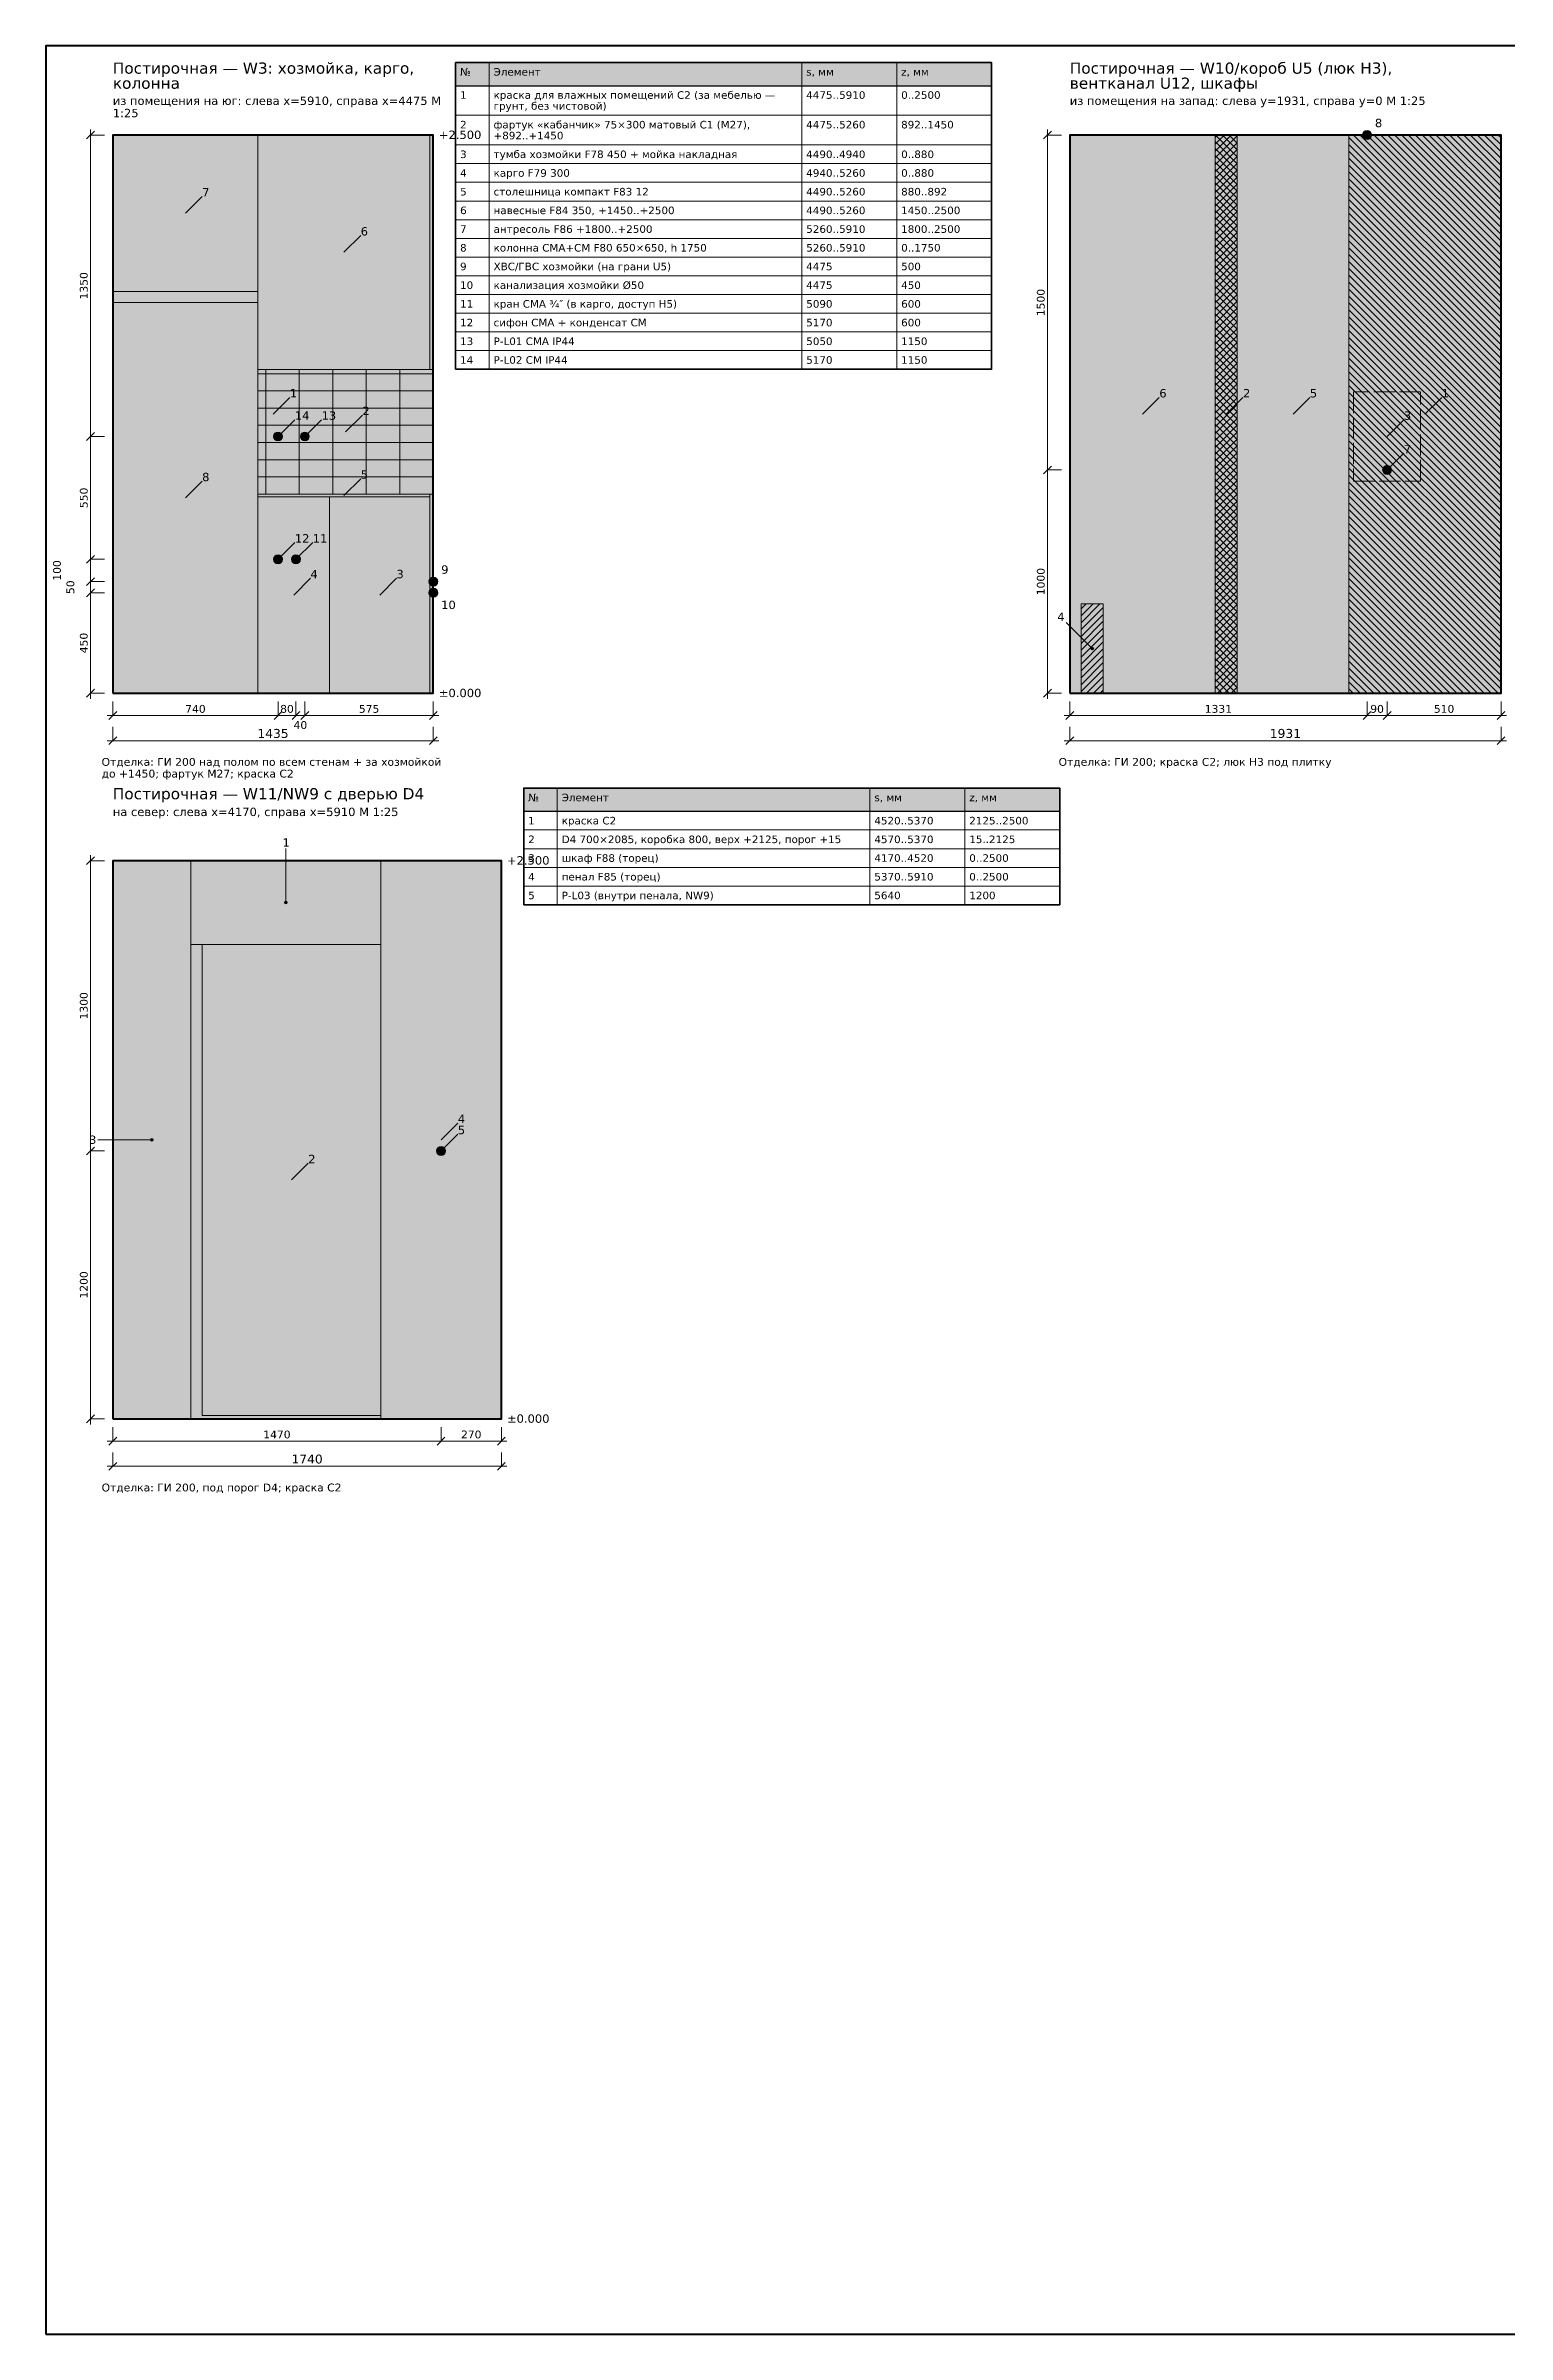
# Model space of a CAD drawing. Header units: millimetres. Extents: x 500 to 14725, y 26 to 10375.
# Drawn here: x 500 to 7044, y 125 to 10375 of the extents above; entities that cross this region are included whole.
import ezdxf
from ezdxf.enums import TextEntityAlignment as Align

# ---------------------------------------------------------------- set-up
doc = ezdxf.new("R2010")
doc.units = ezdxf.units.MM
doc.linetypes.add('DASHED', pattern=[1.524, 1.27, -0.254])
for name, color, linetype in [('AR-FIN', 9, 'CONTINUOUS'), ('AR-WALLS', 7, 'CONTINUOUS'), ('DIM', 7, 'CONTINUOUS'), ('EL-SOCKET', 6, 'CONTINUOUS'), ('FRAME', 7, 'CONTINUOUS'), ('FURN', 8, 'CONTINUOUS'), ('TEXT', 7, 'CONTINUOUS'), ('VK', 4, 'CONTINUOUS')]:
    doc.layers.add(name, color=color, linetype=linetype)
doc.styles.add('GOST', font='DejaVuSans.ttf')

msp = doc.modelspace()

# ---------------------------------------------------------------- hatches: boundary and pattern name
at = {"layer": 'AR-FIN', "true_color": 0xf6f3ec}
h = msp.add_hatch(color=7, dxfattribs=at)
h.dxf.hatch_style = 1
h.paths.add_polyline_path([(800, 7475), (2235, 7475), (2235, 9975), (800, 9975)])
at = {"layer": 'AR-FIN', "true_color": 0x999999}
h = msp.add_hatch(dxfattribs=at)
h.set_pattern_fill('ANSI37', scale=6.875)
h.paths.add_polyline_path([(5736, 7475), (5835, 7475), (5835, 9975), (5736, 9975)])
at = {"layer": 'AR-FIN', "true_color": 0xf4d9c4, "transparency": 33554559}
h = msp.add_hatch(color=7, dxfattribs=at)
h.dxf.hatch_style = 1
h.paths.add_polyline_path([(5736, 7475), (5835, 7475), (5835, 9975), (5736, 9975)])
at = {"layer": 'AR-FIN', "true_color": 0x999999}
h = msp.add_hatch(dxfattribs=at)
h.set_pattern_fill('ANSI31', scale=6.875, angle=90)
h.paths.add_polyline_path([(6335, 7475), (7016, 7475), (7016, 9975), (6335, 9975)])
at = {"layer": 'AR-FIN', "true_color": 0xefe2cf, "transparency": 33554559}
h = msp.add_hatch(color=7, dxfattribs=at)
h.dxf.hatch_style = 1
h.paths.add_polyline_path([(6335, 7475), (7016, 7475), (7016, 9975), (6335, 9975)])
at = {"layer": 'AR-FIN', "true_color": 0xe8e4dc}
h = msp.add_hatch(color=7, dxfattribs=at)
h.dxf.hatch_style = 1
h.paths.add_polyline_path([(1450, 8367), (2235, 8367), (2235, 8925), (1450, 8925)])
at = {"layer": 'AR-FIN', "true_color": 0xffffff}
h = msp.add_hatch(color=7, dxfattribs=at)
h.dxf.hatch_style = 1
h.paths.add_polyline_path([(6356, 8425), (6656, 8425), (6656, 8825), (6356, 8825)])
at = {"layer": 'AR-FIN', "true_color": 0x999999}
h = msp.add_hatch(dxfattribs=at)
h.set_pattern_fill('ANSI31', scale=6.875)
h.paths.add_polyline_path([(5136, 7475), (5235, 7475), (5235, 7875), (5136, 7875)])
at = {"layer": 'AR-FIN', "true_color": 0xcfe8d6, "transparency": 33554559}
h = msp.add_hatch(color=7, dxfattribs=at)
h.dxf.hatch_style = 1
h.paths.add_polyline_path([(5136, 7475), (5235, 7475), (5235, 7875), (5136, 7875)])
at = {"layer": 'AR-FIN', "true_color": 0xf6f3ec}
h = msp.add_hatch(color=7, dxfattribs=at)
h.dxf.hatch_style = 1
h.paths.add_polyline_path([(1150, 6350), (2000, 6350), (2000, 6725), (1150, 6725)])
at = {"layer": 'AR-FIN', "true_color": 0xf1ece2}
h = msp.add_hatch(color=7, dxfattribs=at)
h.dxf.hatch_style = 1
h.paths.add_polyline_path([(1200, 4240), (2000, 4240), (2000, 6350), (1200, 6350)])
at = {"layer": 'AR-WALLS', "true_color": 0xfbfaf7}
h = msp.add_hatch(color=7, dxfattribs=at)
h.dxf.hatch_style = 1
h.paths.add_polyline_path([(800, 7475), (2235, 7475), (2235, 9975), (800, 9975)])
h = msp.add_hatch(color=7, dxfattribs=at)
h.dxf.hatch_style = 1
h.paths.add_polyline_path([(5085, 7475), (7016, 7475), (7016, 9975), (5085, 9975)])
h = msp.add_hatch(color=7, dxfattribs=at)
h.dxf.hatch_style = 1
h.paths.add_polyline_path([(800, 4225), (2540, 4225), (2540, 6725), (800, 6725)])
at = {"layer": 'EL-SOCKET', "true_color": 0x8e44ad}
h = msp.add_hatch(color=7, dxfattribs=at)
h.dxf.hatch_style = 1
edge = h.paths.add_edge_path()
edge.add_arc((6416, 9975), 20, 0, 360)
h = msp.add_hatch(color=7, dxfattribs=at)
h.dxf.hatch_style = 1
edge = h.paths.add_edge_path()
edge.add_arc((1540, 8625), 20, 0, 360)
h = msp.add_hatch(color=7, dxfattribs=at)
h.dxf.hatch_style = 1
edge = h.paths.add_edge_path()
edge.add_arc((1660, 8625), 20, 0, 360)
h = msp.add_hatch(color=7, dxfattribs=at)
h.dxf.hatch_style = 1
edge = h.paths.add_edge_path()
edge.add_arc((2270, 5425), 20, 0, 360)
at = {"layer": 'FURN', "true_color": 0xe3d3b8}
h = msp.add_hatch(color=7, dxfattribs=at)
h.dxf.hatch_style = 1
h.paths.add_polyline_path([(800, 9275), (1450, 9275), (1450, 9975), (800, 9975)])
h = msp.add_hatch(color=7, dxfattribs=at)
h.dxf.hatch_style = 1
h.paths.add_polyline_path([(1450, 8925), (2220, 8925), (2220, 9975), (1450, 9975)])
h = msp.add_hatch(color=7, dxfattribs=at)
h.dxf.hatch_style = 1
h.paths.add_polyline_path([(5086, 7475), (5736, 7475), (5736, 9975), (5086, 9975)])
h = msp.add_hatch(color=7, dxfattribs=at)
h.dxf.hatch_style = 1
h.paths.add_polyline_path([(5835, 7475), (6335, 7475), (6335, 9975), (5835, 9975)])
at = {"layer": 'FURN', "true_color": 0xeeeeee}
h = msp.add_hatch(color=7, dxfattribs=at)
h.dxf.hatch_style = 1
h.paths.add_polyline_path([(800, 7475), (1450, 7475), (1450, 9225), (800, 9225)])
at = {"layer": 'FURN', "true_color": 0xe3d3b8}
h = msp.add_hatch(color=7, dxfattribs=at)
h.dxf.hatch_style = 1
h.paths.add_polyline_path([(1450, 8355), (2220, 8355), (2220, 8367), (1450, 8367)])
h = msp.add_hatch(color=7, dxfattribs=at)
h.dxf.hatch_style = 1
h.paths.add_polyline_path([(1450, 7475), (1770, 7475), (1770, 8355), (1450, 8355)])
h = msp.add_hatch(color=7, dxfattribs=at)
h.dxf.hatch_style = 1
h.paths.add_polyline_path([(1770, 7475), (2220, 7475), (2220, 8355), (1770, 8355)])
h = msp.add_hatch(color=7, dxfattribs=at)
h.dxf.hatch_style = 1
h.paths.add_polyline_path([(800, 4225), (1150, 4225), (1150, 6725), (800, 6725)])
h = msp.add_hatch(color=7, dxfattribs=at)
h.dxf.hatch_style = 1
h.paths.add_polyline_path([(2000, 4225), (2540, 4225), (2540, 6725), (2000, 6725)])
at = {"layer": 'TEXT', "true_color": 0xe6e6e6}
h = msp.add_hatch(color=7, dxfattribs=at)
h.dxf.hatch_style = 1
h.paths.add_polyline_path([(2335, 10196.25), (4735, 10196.25), (4735, 10300), (2335, 10300)])
at = {"layer": 'TEXT', "true_color": 0x777777}
h = msp.add_hatch(color=7, dxfattribs=at)
h.dxf.hatch_style = 1
edge = h.paths.add_edge_path()
edge.add_arc((5185.5, 7675), 6.25, 0, 360)
at = {"layer": 'TEXT', "true_color": 0xe6e6e6}
h = msp.add_hatch(color=7, dxfattribs=at)
h.dxf.hatch_style = 1
h.paths.add_polyline_path([(2640, 6946.25), (5040, 6946.25), (5040, 7050), (2640, 7050)])
at = {"layer": 'TEXT', "true_color": 0x777777}
h = msp.add_hatch(color=7, dxfattribs=at)
h.dxf.hatch_style = 1
edge = h.paths.add_edge_path()
edge.add_arc((1575, 6537.5), 6.25, 0, 360)
h = msp.add_hatch(color=7, dxfattribs=at)
h.dxf.hatch_style = 1
edge = h.paths.add_edge_path()
edge.add_arc((975, 5475), 6.25, 0, 360)
at = {"layer": 'VK', "true_color": 0x1e7d32}
h = msp.add_hatch(color=7, dxfattribs=at)
h.dxf.hatch_style = 1
edge = h.paths.add_edge_path()
edge.add_arc((6506, 8475), 20, 0, 360)
at = {"layer": 'VK', "true_color": 0x6b3d1f}
h = msp.add_hatch(color=7, dxfattribs=at)
h.dxf.hatch_style = 1
edge = h.paths.add_edge_path()
edge.add_arc((1540, 8075), 20, 0, 360)
at = {"layer": 'VK', "true_color": 0x1f6fd6}
h = msp.add_hatch(color=7, dxfattribs=at)
h.dxf.hatch_style = 1
edge = h.paths.add_edge_path()
edge.add_arc((1620, 8075), 20, 0, 360)
h = msp.add_hatch(color=7, dxfattribs=at)
h.dxf.hatch_style = 1
edge = h.paths.add_edge_path()
edge.add_arc((2235, 7975), 20, 0, 360)
at = {"layer": 'VK', "true_color": 0x6b3d1f}
h = msp.add_hatch(color=7, dxfattribs=at)
h.dxf.hatch_style = 1
edge = h.paths.add_edge_path()
edge.add_arc((2235, 7925), 20, 0, 360)

# ---------------------------------------------------------------- linework, layer by layer
at = {"layer": 'AR-FIN', "lineweight": 20, "true_color": 0x444444}
for points in [[(800, 7475), (2235, 7475), (2235, 9975), (800, 9975)], [(5736, 7475), (5835, 7475), (5835, 9975), (5736, 9975)], [(6335, 7475), (7016, 7475), (7016, 9975), (6335, 9975)], [(1450, 8367), (2235, 8367), (2235, 8925), (1450, 8925)], [(5136, 7475), (5235, 7475), (5235, 7875), (5136, 7875)], [(1150, 6350), (2000, 6350), (2000, 6725), (1150, 6725)], [(1200, 4240), (2000, 4240), (2000, 6350), (1200, 6350)]]:
    msp.add_lwpolyline(points, close=True, dxfattribs=at)
at = {"layer": 'AR-FIN', "lineweight": 13, "true_color": 0x6b8fa6}
for points in [[(1485, 8367), (1485, 8925)], [(1635, 8367), (1635, 8925)], [(1785, 8367), (1785, 8925)], [(1935, 8367), (1935, 8925)], [(2085, 8367), (2085, 8925)], [(1450, 8906), (2235, 8906)], [(1450, 8829), (2235, 8829)], [(1450, 8752), (2235, 8752)], [(1450, 8675), (2235, 8675)], [(1450, 8598), (2235, 8598)], [(1450, 8521), (2235, 8521)], [(1450, 8444), (2235, 8444)]]:
    msp.add_lwpolyline(points, dxfattribs=at)
at = {"layer": 'AR-FIN', "linetype": 'DASHED', "lineweight": 20, "ltscale": 75, "true_color": 0x444444}
msp.add_lwpolyline([(6356, 8425), (6656, 8425), (6656, 8825), (6356, 8825)], close=True, dxfattribs=at)
at = {"layer": 'AR-WALLS', "color": 7, "lineweight": 50}
for points in [[(800, 7475), (2235, 7475), (2235, 9975), (800, 9975)], [(5085, 7475), (7016, 7475), (7016, 9975), (5085, 9975)], [(800, 4225), (2540, 4225), (2540, 6725), (800, 6725)]]:
    msp.add_lwpolyline(points, close=True, dxfattribs=at)
at = {"layer": 'DIM', "color": 7, "lineweight": 30}
for points in [[(682.5, 9957.5), (717.5, 9992.5)], [(4967.5, 9957.5), (5002.5, 9992.5)], [(682.5, 8607.5), (717.5, 8642.5)], [(4967.5, 8457.5), (5002.5, 8492.5)], [(682.5, 8057.5), (717.5, 8092.5)], [(682.5, 7957.5), (717.5, 7992.5)], [(682.5, 7907.5), (717.5, 7942.5)], [(682.5, 7457.5), (717.5, 7492.5)], [(4967.5, 7457.5), (5002.5, 7492.5)], [(782.5, 7357.5), (817.5, 7392.5)], [(1522.5, 7357.5), (1557.5, 7392.5)], [(1602.5, 7357.5), (1637.5, 7392.5)], [(1642.5, 7357.5), (1677.5, 7392.5)], [(2217.5, 7357.5), (2252.5, 7392.5)], [(5067.5, 7357.5), (5102.5, 7392.5)], [(6398.5, 7357.5), (6433.5, 7392.5)], [(6488.5, 7357.5), (6523.5, 7392.5)], [(6998.5, 7357.5), (7033.5, 7392.5)], [(782.5, 7245), (817.5, 7280)], [(2217.5, 7245), (2252.5, 7280)], [(5067.5, 7245), (5102.5, 7280)], [(6998.5, 7245), (7033.5, 7280)], [(682.5, 6707.5), (717.5, 6742.5)], [(682.5, 5407.5), (717.5, 5442.5)], [(682.5, 4207.5), (717.5, 4242.5)], [(782.5, 4107.5), (817.5, 4142.5)], [(2252.5, 4107.5), (2287.5, 4142.5)], [(2522.5, 4107.5), (2557.5, 4142.5)], [(782.5, 3995), (817.5, 4030)], [(2522.5, 3995), (2557.5, 4030)]]:
    msp.add_lwpolyline(points, dxfattribs=at)
at = {"layer": 'DIM', "color": 7, "lineweight": 15}
for points in [[(700, 7450), (700, 10000)], [(4985, 7450), (4985, 10000)], [(775, 7375), (2260, 7375)], [(5060, 7375), (7041, 7375)], [(775, 7262.5), (2260, 7262.5)], [(5060, 7262.5), (7041, 7262.5)], [(700, 4200), (700, 6750)], [(775, 4125), (2565, 4125)], [(775, 4012.5), (2565, 4012.5)]]:
    msp.add_lwpolyline(points, dxfattribs=at)
at = {"layer": 'DIM', "color": 7, "lineweight": 13}
for points in [[(700, 9975), (762.5, 9975)], [(4985, 9975), (5047.5, 9975)], [(700, 8625), (762.5, 8625)], [(4985, 8475), (5047.5, 8475)], [(700, 8075), (762.5, 8075)], [(700, 7975), (762.5, 7975)], [(700, 7925), (762.5, 7925)], [(700, 7475), (762.5, 7475)], [(800, 7375), (800, 7437.5)], [(1540, 7375), (1540, 7437.5)], [(1620, 7375), (1620, 7437.5)], [(1660, 7375), (1660, 7437.5)], [(2235, 7375), (2235, 7437.5)], [(4985, 7475), (5047.5, 7475)], [(5085, 7375), (5085, 7437.5)], [(6416, 7375), (6416, 7437.5)], [(6506, 7375), (6506, 7437.5)], [(7016, 7375), (7016, 7437.5)], [(800, 7262.5), (800, 7325)], [(2235, 7262.5), (2235, 7325)], [(5085, 7262.5), (5085, 7325)], [(7016, 7262.5), (7016, 7325)], [(700, 6725), (762.5, 6725)], [(700, 5425), (762.5, 5425)], [(700, 4225), (762.5, 4225)], [(800, 4125), (800, 4187.5)], [(2270, 4125), (2270, 4187.5)], [(2540, 4125), (2540, 4187.5)], [(800, 4012.5), (800, 4075)], [(2540, 4012.5), (2540, 4075)]]:
    msp.add_lwpolyline(points, dxfattribs=at)
at = {"layer": 'EL-SOCKET', "lineweight": 13, "true_color": 0x8e44ad}
for centre in [(6416, 9975), (1540, 8625), (1660, 8625), (2270, 5425)]:
    msp.add_circle(centre, 20, dxfattribs=at)
at = {"layer": 'FRAME', "color": 7, "lineweight": 50}
msp.add_lwpolyline([(500, 125), (14725, 125), (14725, 10375), (500, 10375)], close=True, dxfattribs=at)
at = {"layer": 'FURN', "lineweight": 20, "true_color": 0x444444}
for points in [[(800, 9275), (1450, 9275), (1450, 9975), (800, 9975)], [(1450, 8925), (2220, 8925), (2220, 9975), (1450, 9975)], [(5086, 7475), (5736, 7475), (5736, 9975), (5086, 9975)], [(5835, 7475), (6335, 7475), (6335, 9975), (5835, 9975)], [(800, 7475), (1450, 7475), (1450, 9225), (800, 9225)], [(1450, 8355), (2220, 8355), (2220, 8367), (1450, 8367)], [(1450, 7475), (1770, 7475), (1770, 8355), (1450, 8355)], [(1770, 7475), (2220, 7475), (2220, 8355), (1770, 8355)], [(800, 4225), (1150, 4225), (1150, 6725), (800, 6725)], [(2000, 4225), (2540, 4225), (2540, 6725), (2000, 6725)]]:
    msp.add_lwpolyline(points, close=True, dxfattribs=at)
at = {"layer": 'TEXT', "color": 7, "lineweight": 25}
for points in [[(2335, 10196.25), (4735, 10196.25), (4735, 10300), (2335, 10300)], [(2640, 6946.25), (5040, 6946.25), (5040, 7050), (2640, 7050)]]:
    msp.add_lwpolyline(points, close=True, dxfattribs=at)
at = {"layer": 'TEXT', "color": 7, "lineweight": 15}
for points in [[(2335, 10300), (2335, 10196.25)], [(2485, 10300), (2485, 10196.25)], [(3885, 10300), (3885, 10196.25)], [(4310, 10300), (4310, 10196.25)], [(4735, 10300), (4735, 10196.25)], [(2335, 10196.25), (2335, 10063.5625)], [(2485, 10196.25), (2485, 10063.5625)], [(3885, 10196.25), (3885, 10063.5625)], [(4310, 10196.25), (4310, 10063.5625)], [(4735, 10196.25), (4735, 10063.5625)], [(2335, 10063.5625), (2335, 9930.875)], [(2485, 10063.5625), (2485, 9930.875)], [(3885, 10063.5625), (3885, 9930.875)], [(4310, 10063.5625), (4310, 9930.875)], [(4735, 10063.5625), (4735, 9930.875)], [(2335, 9930.875), (2335, 9847.125)], [(2335, 9847.125), (2335, 9763.375)], [(2485, 9930.875), (2485, 9847.125)], [(2485, 9847.125), (2485, 9763.375)], [(3885, 9930.875), (3885, 9847.125)], [(3885, 9847.125), (3885, 9763.375)], [(4310, 9930.875), (4310, 9847.125)], [(4310, 9847.125), (4310, 9763.375)], [(4735, 9930.875), (4735, 9847.125)], [(4735, 9847.125), (4735, 9763.375)], [(2335, 9763.375), (2335, 9679.625)], [(2485, 9763.375), (2485, 9679.625)], [(3885, 9763.375), (3885, 9679.625)], [(4310, 9763.375), (4310, 9679.625)], [(4735, 9763.375), (4735, 9679.625)], [(2335, 9679.625), (2335, 9595.875)], [(2485, 9679.625), (2485, 9595.875)], [(3885, 9679.625), (3885, 9595.875)], [(4310, 9679.625), (4310, 9595.875)], [(4735, 9679.625), (4735, 9595.875)], [(2335, 9595.875), (2335, 9512.125)], [(2485, 9595.875), (2485, 9512.125)], [(3885, 9595.875), (3885, 9512.125)], [(4310, 9595.875), (4310, 9512.125)], [(4735, 9595.875), (4735, 9512.125)], [(2335, 9512.125), (2335, 9428.375)], [(2485, 9512.125), (2485, 9428.375)], [(3885, 9512.125), (3885, 9428.375)], [(4310, 9512.125), (4310, 9428.375)], [(4735, 9512.125), (4735, 9428.375)], [(2335, 9428.375), (2335, 9344.625)], [(2335, 9344.625), (2335, 9260.875)], [(2485, 9428.375), (2485, 9344.625)], [(2485, 9344.625), (2485, 9260.875)], [(3885, 9428.375), (3885, 9344.625)], [(3885, 9344.625), (3885, 9260.875)], [(4310, 9428.375), (4310, 9344.625)], [(4310, 9344.625), (4310, 9260.875)], [(4735, 9428.375), (4735, 9344.625)], [(4735, 9344.625), (4735, 9260.875)], [(2335, 9260.875), (2335, 9177.125)], [(2485, 9260.875), (2485, 9177.125)], [(3885, 9260.875), (3885, 9177.125)], [(4310, 9260.875), (4310, 9177.125)], [(4735, 9260.875), (4735, 9177.125)], [(2335, 9177.125), (2335, 9093.375)], [(2485, 9177.125), (2485, 9093.375)], [(3885, 9177.125), (3885, 9093.375)], [(4310, 9177.125), (4310, 9093.375)], [(4735, 9177.125), (4735, 9093.375)], [(2335, 9093.375), (2335, 9009.625)], [(2485, 9093.375), (2485, 9009.625)], [(3885, 9093.375), (3885, 9009.625)], [(4310, 9093.375), (4310, 9009.625)], [(4735, 9093.375), (4735, 9009.625)], [(2335, 9009.625), (2335, 8925.875)], [(2485, 9009.625), (2485, 8925.875)], [(3885, 9009.625), (3885, 8925.875)], [(4310, 9009.625), (4310, 8925.875)], [(4735, 9009.625), (4735, 8925.875)], [(2640, 7050), (2640, 6946.25)], [(2790, 7050), (2790, 6946.25)], [(4190, 7050), (4190, 6946.25)], [(4615, 7050), (4615, 6946.25)], [(5040, 7050), (5040, 6946.25)], [(2640, 6946.25), (2640, 6862.5)], [(2790, 6946.25), (2790, 6862.5)], [(4190, 6946.25), (4190, 6862.5)], [(4615, 6946.25), (4615, 6862.5)], [(5040, 6946.25), (5040, 6862.5)], [(2640, 6862.5), (2640, 6778.75)], [(2640, 6778.75), (2640, 6695)], [(2790, 6862.5), (2790, 6778.75)], [(2790, 6778.75), (2790, 6695)], [(4190, 6862.5), (4190, 6778.75)], [(4190, 6778.75), (4190, 6695)], [(4615, 6862.5), (4615, 6778.75)], [(4615, 6778.75), (4615, 6695)], [(5040, 6862.5), (5040, 6778.75)], [(5040, 6778.75), (5040, 6695)], [(2640, 6695), (2640, 6611.25)], [(2790, 6695), (2790, 6611.25)], [(4190, 6695), (4190, 6611.25)], [(4615, 6695), (4615, 6611.25)], [(5040, 6695), (5040, 6611.25)], [(2640, 6611.25), (2640, 6527.5)], [(2790, 6611.25), (2790, 6527.5)], [(4190, 6611.25), (4190, 6527.5)], [(4615, 6611.25), (4615, 6527.5)], [(5040, 6611.25), (5040, 6527.5)]]:
    msp.add_lwpolyline(points, dxfattribs=at)
at = {"layer": 'TEXT', "color": 7, "lineweight": 35}
for points in [[(2335, 8925.875), (4735, 8925.875), (4735, 10300), (2335, 10300)], [(2640, 6527.5), (5040, 6527.5), (5040, 7050), (2640, 7050)]]:
    msp.add_lwpolyline(points, close=True, dxfattribs=at)
at = {"layer": 'TEXT', "color": 7, "lineweight": 15}
for points in [[(2335, 10063.5625), (4735, 10063.5625), (4735, 10196.25), (2335, 10196.25)], [(2335, 9930.875), (4735, 9930.875), (4735, 10063.5625), (2335, 10063.5625)], [(2335, 9847.125), (4735, 9847.125), (4735, 9930.875), (2335, 9930.875)], [(2335, 9763.375), (4735, 9763.375), (4735, 9847.125), (2335, 9847.125)], [(2335, 9679.625), (4735, 9679.625), (4735, 9763.375), (2335, 9763.375)], [(2335, 9595.875), (4735, 9595.875), (4735, 9679.625), (2335, 9679.625)], [(2335, 9512.125), (4735, 9512.125), (4735, 9595.875), (2335, 9595.875)], [(2335, 9428.375), (4735, 9428.375), (4735, 9512.125), (2335, 9512.125)], [(2335, 9344.625), (4735, 9344.625), (4735, 9428.375), (2335, 9428.375)], [(2335, 9260.875), (4735, 9260.875), (4735, 9344.625), (2335, 9344.625)], [(2335, 9177.125), (4735, 9177.125), (4735, 9260.875), (2335, 9260.875)], [(2335, 9093.375), (4735, 9093.375), (4735, 9177.125), (2335, 9177.125)], [(2335, 9009.625), (4735, 9009.625), (4735, 9093.375), (2335, 9093.375)], [(2335, 8925.875), (4735, 8925.875), (4735, 9009.625), (2335, 9009.625)], [(2640, 6862.5), (5040, 6862.5), (5040, 6946.25), (2640, 6946.25)], [(2640, 6778.75), (5040, 6778.75), (5040, 6862.5), (2640, 6862.5)], [(2640, 6695), (5040, 6695), (5040, 6778.75), (2640, 6778.75)], [(2640, 6611.25), (5040, 6611.25), (5040, 6695), (2640, 6695)], [(2640, 6527.5), (5040, 6527.5), (5040, 6611.25), (2640, 6611.25)]]:
    msp.add_lwpolyline(points, close=True, dxfattribs=at)
at = {"layer": 'TEXT', "lineweight": 15, "true_color": 0x777777}
for points in [[(1125, 9625), (1200, 9700)], [(1835, 9450), (1910, 9525)], [(1517.5, 8725), (1592.5, 8800)], [(1842.5, 8646), (1917.5, 8721)], [(5411, 8725), (5486, 8800)], [(5785.5, 8725), (5860.5, 8800)], [(6085, 8725), (6160, 8800)], [(6675.5, 8725), (6750.5, 8800)], [(6506, 8625), (6581, 8700)], [(1125, 8350), (1200, 8425)], [(1835, 8361), (1910, 8436)], [(1610, 7915), (1685, 7990)], [(1995, 7915), (2070, 7990)], [(5185.5, 7675), (5069.2563, 7791.2437)], [(1575, 6537.5), (1575, 6780)], [(2270, 5475), (2345, 5550)], [(975, 5475), (732.5, 5475)], [(1600, 5295), (1675, 5370)]]:
    msp.add_lwpolyline(points, dxfattribs=at)
at = {"layer": 'TEXT', "lineweight": 15, "true_color": 0x8e44ad}
for points in [[(1540, 8625), (1615, 8700)], [(1660, 8625), (1735, 8700)], [(2270, 5425), (2345, 5500)]]:
    msp.add_lwpolyline(points, dxfattribs=at)
at = {"layer": 'TEXT', "lineweight": 15, "true_color": 0x1e7d32}
msp.add_lwpolyline([(6506, 8475), (6581, 8550)], dxfattribs=at)
at = {"layer": 'TEXT', "lineweight": 15, "true_color": 0x6b3d1f}
msp.add_lwpolyline([(1540, 8075), (1615, 8150)], dxfattribs=at)
at = {"layer": 'TEXT', "lineweight": 15, "true_color": 0x1f6fd6}
msp.add_lwpolyline([(1620, 8075), (1695, 8150)], dxfattribs=at)
at = {"layer": 'TEXT', "lineweight": 13, "true_color": 0x777777}
for centre in [(5185.5, 7675), (1575, 6537.5), (975, 5475)]:
    msp.add_circle(centre, 6.25, dxfattribs=at)
at = {"layer": 'VK', "lineweight": 13, "true_color": 0x1e7d32}
msp.add_circle((6506, 8475), 20, dxfattribs=at)
at = {"layer": 'VK', "lineweight": 13, "true_color": 0x6b3d1f}
for centre in [(1540, 8075), (2235, 7925)]:
    msp.add_circle(centre, 20, dxfattribs=at)
at = {"layer": 'VK', "lineweight": 13, "true_color": 0x1f6fd6}
for centre in [(1620, 8075), (2235, 7975)]:
    msp.add_circle(centre, 20, dxfattribs=at)

# ---------------------------------------------------------------- texts
at = {"layer": 'DIM', "color": 7, "style": 'GOST'}
for s, p in [('1350', (687.5, 9300)), ('1500', (4972.5, 9225)), ('550', (687.5, 8350)), ('100', (567.5, 8025)), ('1000', (4972.5, 7975)), ('50', (627.5, 7950)), ('450', (687.5, 7700)), ('1300', (687.5, 6075)), ('1200', (687.5, 4825))]:
    msp.add_text(s, height=35, rotation=90, dxfattribs=at).set_placement(p, align=Align.CENTER)
for s, height, p in [('740', 35, (1170, 7387.5)), ('80', 35, (1580, 7387.5)), ('575', 35, (1947.5, 7387.5)), ('1331', 35, (5750.5, 7387.5)), ('90', 35, (6461, 7387.5)), ('510', 35, (6761, 7387.5)), ('1435', 40, (1517.5, 7275)), ('40', 35, (1640, 7315)), ('1931', 40, (6050.5, 7275)), ('1470', 35, (1535, 4137.5)), ('270', 35, (2405, 4137.5)), ('1740', 40, (1670, 4025))]:
    msp.add_text(s, height=height, dxfattribs=at).set_placement(p, align=Align.CENTER)
at = {"layer": 'TEXT', "color": 7, "style": 'GOST'}
for s, height, p in [('Постирочная — W3: хозмойка, карго,', 50, (800, 10250)), ('№', 33.75, (2355, 10241.25)), ('Элемент', 33.75, (2505, 10241.25)), ('s, мм', 33.75, (3905, 10241.25)), ('z, мм', 33.75, (4330, 10241.25)), ('Постирочная — W10/короб U5 (люк H3),', 50, (5085, 10250)), ('из помещения на юг: слева x=5910, справа x=4475 М', 37.5, (800, 10110)), ('колонна', 50, (800, 10182.5)), ('1', 33.75, (2355, 10137.5)), ('краска для влажных помещений C2 (за мебелью —', 33.75, (2505, 10137.5)), ('4475..5910', 33.75, (3905, 10137.5)), ('0..2500', 33.75, (4330, 10137.5)), ('из помещения на запад: слева y=1931, справа y=0 М 1:25', 37.5, (5085, 10110)), ('вентканал U12, шкафы', 50, (5085, 10182.5)), ('1:25', 37.5, (800, 10055)), ('грунт, без чистовой)', 33.75, (2505, 10088.5625)), ('+2.500', 37.5, (2260, 9957.5)), ('2', 33.75, (2355, 10004.8125)), ('фартук «кабанчик» 75×300 матовый C1 (M27),', 33.75, (2505, 10004.8125)), ('+892..+1450', 33.75, (2505, 9955.875)), ('4475..5260', 33.75, (3905, 10004.8125)), ('892..1450', 33.75, (4330, 10004.8125)), ('3', 33.75, (2355, 9872.125)), ('тумба хозмойки F78 450 + мойка накладная', 33.75, (2505, 9872.125)), ('4490..4940', 33.75, (3905, 9872.125)), ('0..880', 33.75, (4330, 9872.125)), ('4', 33.75, (2355, 9788.375)), ('5', 33.75, (2355, 9704.625)), ('столешница компакт F83 12', 33.75, (2505, 9704.625)), ('карго F79 300', 33.75, (2505, 9788.375)), ('4940..5260', 33.75, (3905, 9788.375)), ('4490..5260', 33.75, (3905, 9704.625)), ('0..880', 33.75, (4330, 9788.375)), ('880..892', 33.75, (4330, 9704.625)), ('6', 33.75, (2355, 9620.875)), ('навесные F84 350, +1450..+2500', 33.75, (2505, 9620.875)), ('4490..5260', 33.75, (3905, 9620.875)), ('1450..2500', 33.75, (4330, 9620.875)), ('7', 33.75, (2355, 9537.125)), ('антресоль F86 +1800..+2500', 33.75, (2505, 9537.125)), ('5260..5910', 33.75, (3905, 9537.125)), ('1800..2500', 33.75, (4330, 9537.125)), ('8', 33.75, (2355, 9453.375)), ('колонна СМА+СМ F80 650×650, h 1750', 33.75, (2505, 9453.375)), ('5260..5910', 33.75, (3905, 9453.375)), ('0..1750', 33.75, (4330, 9453.375)), ('9', 33.75, (2355, 9369.625)), ('ХВС/ГВС хозмойки (на грани U5)', 33.75, (2505, 9369.625)), ('4475', 33.75, (3905, 9369.625)), ('500', 33.75, (4330, 9369.625)), ('10', 33.75, (2355, 9285.875)), ('11', 33.75, (2355, 9202.125)), ('канализация хозмойки Ø50', 33.75, (2505, 9285.875)), ('кран СМА ¾″ (в карго, доступ H5)', 33.75, (2505, 9202.125)), ('4475', 33.75, (3905, 9285.875)), ('5090', 33.75, (3905, 9202.125)), ('450', 33.75, (4330, 9285.875)), ('600', 33.75, (4330, 9202.125)), ('12', 33.75, (2355, 9118.375)), ('сифон СМА + конденсат СМ', 33.75, (2505, 9118.375)), ('5170', 33.75, (3905, 9118.375)), ('600', 33.75, (4330, 9118.375)), ('13', 33.75, (2355, 9034.625)), ('P-L01 СМА IP44', 33.75, (2505, 9034.625)), ('5050', 33.75, (3905, 9034.625)), ('1150', 33.75, (4330, 9034.625)), ('14', 33.75, (2355, 8950.875)), ('P-L02 СМ IP44', 33.75, (2505, 8950.875)), ('5170', 33.75, (3905, 8950.875)), ('1150', 33.75, (4330, 8950.875)), ('±0.000', 37.5, (2260, 7457.5)), ('Отделка: ГИ 200 над полом по всем стенам + за хозмойкой', 35, (750, 7150)), ('Отделка: ГИ 200; краска C2; люк H3 под плитку', 35, (5035, 7150)), ('до +1450; фартук M27; краска C2', 35, (750, 7097.5)), ('Постирочная — W11/NW9 с дверью D4', 50, (800, 7000)), ('№', 33.75, (2660, 6991.25)), ('Элемент', 33.75, (2810, 6991.25)), ('s, мм', 33.75, (4210, 6991.25)), ('z, мм', 33.75, (4635, 6991.25)), ('на север: слева x=4170, справа x=5910 М 1:25', 37.5, (800, 6925)), ('1', 33.75, (2660, 6887.5)), ('краска C2', 33.75, (2810, 6887.5)), ('4520..5370', 33.75, (4210, 6887.5)), ('2125..2500', 33.75, (4635, 6887.5)), ('2', 33.75, (2660, 6803.75)), ('D4 700×2085, коробка 800, верх +2125, порог +15', 33.75, (2810, 6803.75)), ('4570..5370', 33.75, (4210, 6803.75)), ('15..2125', 33.75, (4635, 6803.75)), ('+2.500', 37.5, (2565, 6707.5)), ('4', 33.75, (2660, 6636.25)), ('3', 33.75, (2660, 6720)), ('шкаф F88 (торец)', 33.75, (2810, 6720)), ('пенал F85 (торец)', 33.75, (2810, 6636.25)), ('4170..4520', 33.75, (4210, 6720)), ('5370..5910', 33.75, (4210, 6636.25)), ('0..2500', 33.75, (4635, 6720)), ('0..2500', 33.75, (4635, 6636.25)), ('5', 33.75, (2660, 6552.5)), ('P-L03 (внутри пенала, NW9)', 33.75, (2810, 6552.5)), ('5640', 33.75, (4210, 6552.5)), ('1200', 33.75, (4635, 6552.5)), ('±0.000', 37.5, (2565, 4207.5)), ('Отделка: ГИ 200, под порог D4; краска C2', 35, (750, 3900))]:
    msp.add_text(s, height=height, dxfattribs=at).set_placement(p)
at = {"layer": 'TEXT', "true_color": 0x8e44ad, "style": 'GOST'}
for s, p in [('8', (6451.3553, 10010.3553)), ('14', (1615, 8700)), ('13', (1735, 8700)), ('5', (2345, 5500))]:
    msp.add_text(s, height=37.5, dxfattribs=at).set_placement(p)
at = {"layer": 'TEXT', "true_color": 0x333333, "style": 'GOST'}
for s, p in [('7', (1200, 9700)), ('6', (1910, 9525)), ('1', (1592.5, 8800)), ('6', (5486, 8800)), ('2', (5860.5, 8800)), ('5', (6160, 8800)), ('1', (6750.5, 8800)), ('2', (1917.5, 8721)), ('3', (6581, 8700)), ('8', (1200, 8425)), ('5', (1910, 8436)), ('4', (1685, 7990)), ('3', (2070, 7990)), ('4', (5029.3409, 7798.7437)), ('1', (1559.7246, 6787.5)), ('4', (2345, 5550)), ('3', (693.8223, 5456.25)), ('2', (1675, 5370))]:
    msp.add_text(s, height=37.5, dxfattribs=at).set_placement(p)
at = {"layer": 'TEXT', "true_color": 0x1e7d32, "style": 'GOST'}
msp.add_text('7', height=37.5, dxfattribs=at).set_placement((6581, 8550))
at = {"layer": 'TEXT', "true_color": 0x6b3d1f, "style": 'GOST'}
for s, p in [('12', (1615, 8150)), ('10', (2270.3553, 7852.1447))]:
    msp.add_text(s, height=37.5, dxfattribs=at).set_placement(p)
at = {"layer": 'TEXT', "true_color": 0x1f6fd6, "style": 'GOST'}
for s, p in [('11', (1695, 8150)), ('9', (2270.3553, 8010.3553))]:
    msp.add_text(s, height=37.5, dxfattribs=at).set_placement(p)

doc.saveas('drawing.dxf')
